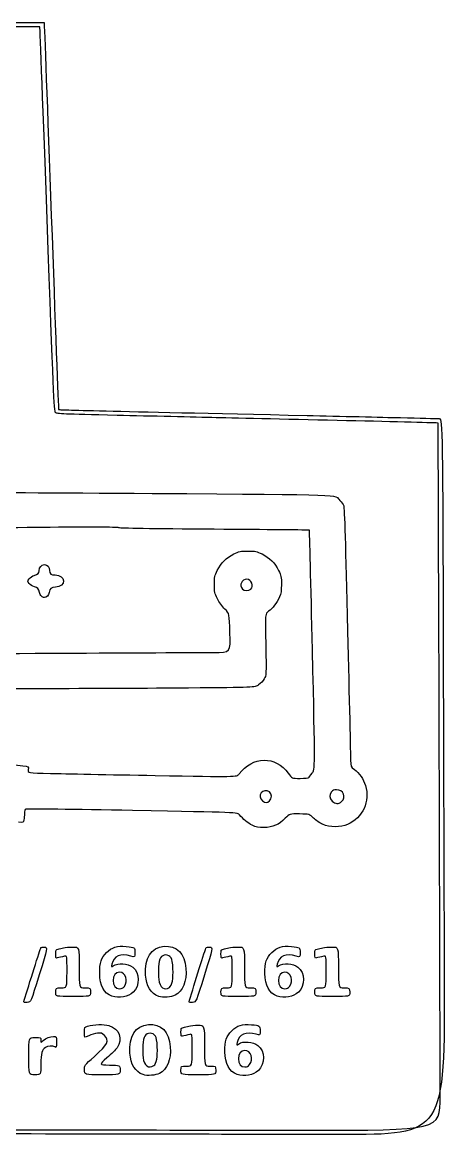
# Model space of a CAD drawing. Extents: x 9.7 to 52.6, y 5.3 to 46.
# Drawn here: x 37.19 to 52.61, y 5.26 to 45.9 of the extents above; entities that cross this region are included whole.
import ezdxf

# ---------------------------------------------------------------- set-up
doc = ezdxf.new("R2010")
doc.units = 0
doc.layers.add('Layer_1', color=7, linetype='CONTINUOUS')

msp = doc.modelspace()

# ---------------------------------------------------------------- linework, layer by layer
at = {"layer": 'Layer_1', "color": 7}
for points in [[(37.888075, 24.9348)], [(48.843033, 17.434545)], [(40.915579, 10.681118)], [(42.558529, 10.64463)], [(46.948078, 10.681118)], [(37.26432, 10.175033)], [(38.409636, 10.470383)], [(40.461864, 10.326503)], [(42.172008, 10.31661)], [(43.296819, 10.175033)], [(44.442136, 10.470383)], [(46.494366, 10.326503)], [(47.871136, 10.470383)], [(37.425386, 8.136832)], [(41.987029, 7.786988)], [(45.487578, 7.823475)], [(39.457383, 7.62678)], [(41.600508, 7.458967)], [(42.981636, 7.61295)], [(45.033867, 7.46886)], [(52.442914, 6.652478)]]:
    msp.add_lwpolyline(points, close=True, dxfattribs=at)
for points in [[(45.527072, 25.191735), (45.527072, 25.191465)], [(46.214171, 17.456978), (46.214145, 17.456662)]]:
    msp.add_lwpolyline(points, dxfattribs=at)
for points in [[(37.828769, 45.732885), (37.819289, 45.742335), (33.177646, 45.734385), (27.514017, 45.71511)], [(27.632008, 45.86967), (33.320165, 45.889095), (37.97896, 45.900195), (37.984886, 45.89427)], [(38.097537, 38.705475), (37.959199, 42.561068), (37.838254, 45.723398), (37.828769, 45.732885)], [(37.984886, 45.89427), (37.990811, 45.88827), (38.109778, 42.707092), (38.249256, 38.824815)], [(38.403159, 31.642065), (38.354094, 31.690365), (38.325666, 32.347312), (38.097537, 38.705475)], [(38.249256, 38.824815), (38.388734, 34.942537), (38.507872, 31.761112), (38.514006, 31.754985)], [(38.514006, 31.754985), (38.527986, 31.74096), (40.099421, 31.70316), (47.585384, 31.53657)], [(40.648008, 31.539), (38.682433, 31.5837), (38.451697, 31.594275), (38.403159, 31.642065)], [(44.267508, 31.45578), (43.481695, 31.474155), (41.85292, 31.51158), (40.648008, 31.539)], [(49.025204, 31.346693), (47.194283, 31.388317), (45.05332, 31.43742), (44.267508, 31.45578)], [(47.585384, 31.53657), (48.781565, 31.509945), (50.317471, 31.47417), (50.998509, 31.45698)], [(52.36565, 31.259505), (52.35935, 31.265505), (50.856125, 31.30503), (49.025204, 31.346693)], [(50.998509, 31.45698), (51.679547, 31.439805), (52.30285, 31.425705), (52.383629, 31.42563)], [(52.383629, 31.42563), (52.5305, 31.425442), (52.5305, 31.425442), (52.550348, 24.242017)], [(52.442915, 6.6525), (52.442311, 10.010347), (52.375632, 31.249523), (52.36565, 31.259505)], [(35.327282, 28.717102), (35.372372, 28.728427), (38.345339, 28.716487), (41.933883, 28.690477)], [(41.933883, 28.690477), (49.145093, 28.638277), (48.571205, 28.659502), (48.781999, 28.436797)], [(48.781999, 28.436797), (48.83768, 28.377997), (48.900195, 28.286962), (48.920925, 28.234575)], [(48.920925, 28.234575), (48.94746, 28.167525), (48.98991, 26.814757), (49.0644, 23.662575)], [(38.206926, 27.44922), (35.686464, 27.432795), (35.686464, 27.432795), (34.8847, 26.906302)], [(40.727387, 27.43362), (40.727387, 27.454995), (39.891328, 27.46017), (38.206926, 27.44922)], [(44.196074, 27.378195), (41.900438, 27.393645), (40.727387, 27.412395), (40.727387, 27.43362)], [(47.672645, 27.347595), (47.668295, 27.351345), (46.103852, 27.365295), (44.196074, 27.378195)], [(47.780989, 22.972552), (47.725737, 25.374862), (47.676982, 27.343627), (47.672645, 27.347595)], [(44.308685, 25.876792), (44.441657, 26.14689), (44.640692, 26.345933), (44.910795, 26.4789)], [(44.910795, 26.4789), (45.106274, 26.575132), (45.14786, 26.583577), (45.426383, 26.583577)], [(45.426383, 26.583577), (45.704907, 26.583577), (45.746493, 26.575103), (45.941972, 26.4789)], [(45.941972, 26.4789), (46.212075, 26.345933), (46.411109, 26.14689), (46.544082, 25.876792)], [(37.806385, 25.863982), (37.806385, 25.992615), (37.889146, 26.09142), (37.996885, 26.09142)], [(37.996885, 26.09142), (38.10327, 26.09142), (38.187385, 25.992975), (38.187385, 25.86846)], [(37.446372, 25.575412), (37.4822, 25.623413), (37.559995, 25.676978), (37.619258, 25.694475)], [(37.619258, 25.694475), (37.776613, 25.740975), (37.806385, 25.7679), (37.806385, 25.863982)], [(38.187385, 25.86846), (38.187385, 25.752892), (38.243402, 25.71042), (38.395828, 25.71042)], [(38.395828, 25.71042), (38.564476, 25.71042), (38.695384, 25.614442), (38.695384, 25.49079)], [(44.204009, 25.361205), (44.204009, 25.639725), (44.212454, 25.681312), (44.308685, 25.876792)], [(46.544082, 25.876792), (46.640545, 25.680847), (46.648698, 25.640445), (46.647983, 25.361873)], [(37.446372, 25.400933), (37.381235, 25.488172), (37.381235, 25.488172), (37.446372, 25.575412)], [(37.633125, 25.279568), (37.565535, 25.298543), (37.482572, 25.352467), (37.446372, 25.400933)], [(37.820417, 25.069703), (37.791114, 25.209683), (37.760679, 25.243778), (37.633125, 25.279568)], [(38.402347, 25.266555), (38.235976, 25.249455), (38.205502, 25.22328), (38.173353, 25.069703)], [(38.695384, 25.49079), (38.695384, 25.3656), (38.591309, 25.285957), (38.402347, 25.266555)], [(44.309752, 24.843442), (44.212321, 25.041352), (44.204009, 25.082062), (44.204009, 25.361205)], [(45.385823, 25.551675), (45.200625, 25.551675), (45.101565, 25.333297), (45.22493, 25.196985)], [(45.22493, 25.196985), (45.290405, 25.12461), (45.450005, 25.121723), (45.527072, 25.191735)], [(45.527072, 25.191465), (45.65078, 25.303425), (45.553435, 25.551675), (45.385823, 25.551675)], [(46.647983, 25.361873), (46.647349, 25.119968), (46.633388, 25.029315), (46.578031, 24.908085)], [(37.888074, 24.93477), (37.860661, 24.96222), (37.830211, 25.022903), (37.820417, 25.069703)], [(37.996885, 24.884925), (37.964455, 24.884925), (37.91549, 24.90735), (37.888075, 24.9348)], [(38.173353, 25.069703), (38.151378, 24.964725), (38.075163, 24.884925), (37.996885, 24.884925)], [(44.583186, 24.46311), (44.484932, 24.5601), (44.371709, 24.717592), (44.309752, 24.843442)], [(46.578031, 24.908085), (46.477358, 24.687623), (46.324171, 24.48693), (46.180645, 24.387465)], [(44.770505, 23.591137), (44.750877, 24.297577), (44.750877, 24.297577), (44.583186, 24.46311)], [(46.180645, 24.387465), (46.054985, 24.300383), (46.054985, 24.300383), (46.075835, 23.171857)], [(52.550348, 24.242017), (52.561268, 20.291122), (52.579103, 14.404672), (52.589978, 11.161012)], [(44.179571, 22.88166), (44.790136, 22.88466), (44.790136, 22.88466), (44.770505, 23.591137)], [(49.0644, 23.662575), (49.122585, 21.200362), (49.171353, 19.078672), (49.172775, 18.9477)], [(46.075835, 23.171857), (46.096685, 22.043325), (46.096685, 22.043325), (46.0232, 21.917647)], [(34.472633, 22.777177), (34.577714, 22.831478), (34.82811, 22.835827), (39.076383, 22.85661)], [(39.076383, 22.85661), (41.547327, 22.868685), (43.843763, 22.879935), (44.179571, 22.88166)], [(47.765164, 18.468862), (47.881449, 18.604717), (47.881449, 18.604717), (47.780989, 22.972552)], [(37.933099, 21.555293), (35.02769, 21.551542), (35.02769, 21.551542), (34.362688, 20.88567)], [(43.256762, 21.579068), (41.926723, 21.568193), (39.531073, 21.557468), (37.933099, 21.555293)], [(45.812367, 21.6954), (45.675016, 21.59883), (45.675016, 21.59883), (43.256762, 21.579068)], [(46.0232, 21.917647), (45.982783, 21.848498), (45.88791, 21.748515), (45.812367, 21.6954)], [(35.445553, 19.191315), (36.009076, 18.967725), (36.70349, 18.789533), (37.21075, 18.73836)], [(45.105762, 18.44148), (45.597331, 19.09971), (46.44044, 19.111837), (46.89504, 18.467205)], [(37.21075, 18.73836), (37.424742, 18.71676), (37.424742, 18.71676), (37.405957, 18.599295)], [(49.172775, 18.9477), (49.175325, 18.709575), (49.175325, 18.709575), (49.315266, 18.60669)], [(37.405957, 18.599295), (37.38717, 18.481822), (37.38717, 18.481822), (38.223841, 18.462255)], [(38.223841, 18.462255), (38.684008, 18.45153), (40.402315, 18.41778), (42.0423, 18.387405)], [(42.0423, 18.387405), (45.024091, 18.33213), (45.024091, 18.33213), (45.105762, 18.44148)], [(46.89504, 18.467205), (47.026383, 18.280957), (47.026383, 18.280957), (47.337634, 18.280957)], [(47.337634, 18.280957), (47.508821, 18.280957), (47.648883, 18.292657), (47.648883, 18.306982)], [(47.648883, 18.306982), (47.648883, 18.321307), (47.70121, 18.394147), (47.765164, 18.468862)], [(49.315266, 18.60669), (49.494698, 18.474735), (49.643231, 18.257812), (49.717453, 18.019335)], [(46.213095, 17.787), (45.981821, 17.948985), (45.732968, 17.632035), (45.954568, 17.457728)], [(49.717453, 18.019335), (49.89525, 17.448075), (49.616485, 16.8456), (49.056345, 16.59054)], [(46.214145, 17.456662), (46.30917, 17.545185), (46.308599, 17.720085), (46.213095, 17.787)], [(48.476688, 17.784533), (48.385499, 17.668605), (48.394139, 17.562548), (48.503696, 17.452995)], [(48.661655, 17.868188), (48.570738, 17.868188), (48.526895, 17.848388), (48.476688, 17.784533)], [(48.843029, 17.434538), (49.022055, 17.588527), (48.905084, 17.868188), (48.661655, 17.868188)], [(37.317621, 17.159497), (37.281478, 17.145622), (37.266636, 17.099198), (37.266636, 17.000025)], [(41.214934, 17.107072), (39.099454, 17.146672), (37.345663, 17.170222), (37.317621, 17.159497)], [(45.123387, 16.951575), (45.061257, 17.035087), (45.061257, 17.035087), (41.214934, 17.107072)], [(45.954568, 17.457728), (46.059889, 17.374883), (46.1261, 17.374605), (46.214171, 17.456978)], [(48.503696, 17.452995), (48.616478, 17.34021), (48.726422, 17.334233), (48.843033, 17.434545)], [(37.246828, 16.76109), (37.227021, 16.66206), (37.227021, 16.66206), (37.048391, 16.68192)], [(37.266636, 17.000025), (37.266636, 16.923082), (37.257726, 16.815562), (37.246828, 16.76109)], [(45.585133, 16.569015), (45.412381, 16.650052), (45.24376, 16.789747), (45.123387, 16.951575)], [(46.790659, 16.8225), (46.562776, 16.584825), (46.33642, 16.487107), (46.013758, 16.487107)], [(47.310355, 16.981297), (46.948053, 16.986547), (46.948053, 16.986547), (46.790659, 16.8225)], [(47.824096, 16.830832), (47.672654, 16.975942), (47.672654, 16.975942), (47.310355, 16.981297)], [(48.153524, 16.602765), (48.055633, 16.648365), (47.907391, 16.751025), (47.824096, 16.830832)], [(46.013758, 16.487107), (45.807018, 16.487107), (45.727265, 16.502332), (45.585133, 16.569015)], [(49.056345, 16.59054), (48.822805, 16.484197), (48.39551, 16.489995), (48.153524, 16.602765)], [(37.26432, 10.17501), (37.423607, 10.720523), (37.85083, 12.079793), (37.869288, 12.099788)], [(38.005061, 12.115688), (38.116858, 12.105563), (38.116858, 12.105563), (37.809281, 11.10546)], [(37.869288, 12.099788), (37.882473, 12.114113), (37.943576, 12.121238), (38.005061, 12.115688)], [(38.409636, 11.864633), (38.409636, 12.013583), (38.415786, 12.026303), (38.496949, 12.044483)], [(38.465196, 11.719845), (38.417571, 11.70657), (38.409636, 11.727345), (38.409636, 11.864633)], [(38.735071, 11.785695), (38.621682, 11.76042), (38.534231, 11.73912), (38.465196, 11.719845)], [(38.496949, 12.044483), (38.544971, 12.055208), (38.634268, 12.076883), (38.695386, 12.092558)], [(38.695386, 12.092558), (38.756504, 12.108233), (38.910096, 12.121133), (39.036699, 12.121208)], [(38.822384, 11.217143), (38.822384, 11.805128), (38.822384, 11.805128), (38.735071, 11.785695)], [(39.036699, 12.121208), (39.266886, 12.121388), (39.266886, 12.121388), (39.266886, 11.375258)], [(40.014835, 11.153085), (40.012285, 11.552175), (40.06693, 11.71845), (40.266298, 11.918205)], [(40.266298, 11.918205), (40.462417, 12.114705), (40.648293, 12.172635), (40.982903, 12.141533)], [(41.150962, 11.791193), (40.779574, 11.902965), (40.524733, 11.792693), (40.458538, 11.491148)], [(40.982903, 12.141533), (41.295445, 12.112508), (41.298884, 12.110033), (41.298884, 11.914793)], [(41.298884, 11.914793), (41.298884, 11.746673), (41.298884, 11.746673), (41.150962, 11.791193)], [(41.688925, 11.0958), (41.646438, 11.717355), (41.897399, 12.108023), (42.364026, 12.146715)], [(42.621032, 11.72214), (42.525766, 11.867535), (42.326341, 11.86767), (42.231164, 11.722455)], [(42.364026, 12.146715), (42.825683, 12.18504), (43.125937, 11.880878), (43.163091, 11.337368)], [(43.296819, 10.17501), (43.456106, 10.720523), (43.88333, 12.079793), (43.901789, 12.099788)], [(44.037562, 12.115688), (44.149357, 12.105563), (44.149357, 12.105563), (43.841782, 11.10546)], [(43.901789, 12.099788), (43.914974, 12.114113), (43.976077, 12.121238), (44.037562, 12.115688)], [(44.442136, 11.864633), (44.442136, 12.013583), (44.448286, 12.026303), (44.529448, 12.044483)], [(44.497696, 11.719845), (44.450071, 11.70657), (44.442136, 11.727345), (44.442136, 11.864633)], [(44.767571, 11.785695), (44.654182, 11.76042), (44.56673, 11.73912), (44.497696, 11.719845)], [(44.529448, 12.044483), (44.57747, 12.055208), (44.666767, 12.076883), (44.727886, 12.092558)], [(44.727886, 12.092558), (44.789003, 12.108233), (44.942595, 12.121133), (45.069198, 12.121208)], [(44.854883, 11.217143), (44.854883, 11.805128), (44.854883, 11.805128), (44.767571, 11.785695)], [(45.069198, 12.121208), (45.299386, 12.121523), (45.299386, 12.121523), (45.299386, 11.375258)], [(46.047334, 11.153085), (46.044784, 11.552175), (46.099436, 11.71845), (46.298797, 11.918205)], [(46.298797, 11.918205), (46.494917, 12.114705), (46.680794, 12.172635), (47.015404, 12.141533)], [(47.183463, 11.791193), (46.812074, 11.902965), (46.557232, 11.792693), (46.491037, 11.491148)], [(47.015404, 12.141533), (47.327945, 12.112508), (47.331383, 12.110033), (47.331383, 11.914793)], [(47.331383, 11.914793), (47.331383, 11.746673), (47.331383, 11.746673), (47.183463, 11.791193)], [(47.871136, 11.864633), (47.871136, 12.013583), (47.877286, 12.026303), (47.958448, 12.044483)], [(47.926696, 11.719845), (47.879071, 11.70657), (47.871136, 11.727345), (47.871136, 11.864633)], [(48.196571, 11.785695), (48.083182, 11.76042), (47.99573, 11.73912), (47.926696, 11.719845)], [(47.958448, 12.044483), (48.00647, 12.055208), (48.095767, 12.076883), (48.156886, 12.092558)], [(48.156886, 12.092558), (48.218003, 12.108233), (48.371595, 12.121133), (48.498198, 12.121208)], [(48.283883, 11.217143), (48.283883, 11.805128), (48.283883, 11.805128), (48.196571, 11.785695)], [(48.498198, 12.121208), (48.728386, 12.121523), (48.728386, 12.121523), (48.728386, 11.375258)], [(40.458538, 11.491148), (40.435363, 11.385638), (40.435363, 11.385638), (40.511998, 11.435873)], [(40.511998, 11.435873), (40.689843, 11.5524), (41.038888, 11.527635), (41.219351, 11.385698)], [(41.219351, 11.385698), (41.482111, 11.179013), (41.490322, 10.710368), (41.235439, 10.467225)], [(42.231164, 11.722455), (42.170782, 11.63031), (42.137543, 11.19573), (42.170617, 10.93098)], [(42.688997, 11.329508), (42.678549, 11.546543), (42.657886, 11.66589), (42.621032, 11.72214)], [(46.491037, 11.491148), (46.467862, 11.385638), (46.467862, 11.385638), (46.544497, 11.435873)], [(46.544497, 11.435873), (46.722341, 11.5524), (47.071388, 11.527635), (47.251852, 11.385698)], [(47.251852, 11.385698), (47.514612, 11.179013), (47.522822, 10.710368), (47.267939, 10.467225)], [(37.809281, 11.10546), (37.501704, 10.105335), (37.501704, 10.105335), (37.37001, 10.095653)], [(38.616008, 10.629165), (38.822384, 10.629165), (38.822384, 10.629165), (38.822384, 11.217143)], [(39.266886, 11.375258), (39.266886, 10.629135), (39.266886, 10.629135), (39.473261, 10.629135)], [(40.461866, 10.326465), (40.169648, 10.43064), (40.017657, 10.711695), (40.014835, 11.153085)], [(40.743258, 11.20071), (40.599401, 11.20071), (40.505133, 11.081303), (40.505133, 10.899083)], [(40.915579, 10.681118), (41.066958, 10.873568), (40.958464, 11.20071), (40.743258, 11.20071)], [(42.172008, 10.316595), (41.884982, 10.421963), (41.716399, 10.69389), (41.688925, 11.0958)], [(42.558532, 10.644585), (42.658876, 10.71486), (42.706545, 10.965113), (42.688997, 11.329508)], [(43.163091, 11.337368), (43.194794, 10.87353), (43.046949, 10.501313), (42.775903, 10.362585)], [(43.841782, 11.10546), (43.534204, 10.105335), (43.534204, 10.105335), (43.402511, 10.095653)], [(44.648508, 10.629165), (44.854883, 10.629165), (44.854883, 10.629165), (44.854883, 11.217143)], [(45.299386, 11.375258), (45.299386, 10.629135), (45.299386, 10.629135), (45.50576, 10.629135)], [(46.494367, 10.326465), (46.202146, 10.43064), (46.050157, 10.711695), (46.047334, 11.153085)], [(46.775758, 11.20071), (46.631902, 11.20071), (46.537633, 11.081303), (46.537633, 10.899083)], [(46.948078, 10.681118), (47.099459, 10.873568), (46.990963, 11.20071), (46.775758, 11.20071)], [(48.077508, 10.629165), (48.283883, 10.629165), (48.283883, 10.629165), (48.283883, 11.217143)], [(48.728386, 11.375258), (48.728386, 10.629135), (48.728386, 10.629135), (48.93476, 10.629135)], [(52.589978, 11.161012), (52.609755, 5.263455), (52.609755, 5.263455), (48.756134, 5.269867)], [(38.409633, 10.470413), (38.409633, 10.629165), (38.409633, 10.629165), (38.616008, 10.629165)], [(39.473261, 10.629135), (39.679637, 10.629135), (39.679637, 10.629135), (39.679637, 10.470383)], [(40.505133, 10.899083), (40.505133, 10.716863), (40.599401, 10.597463), (40.743258, 10.597463)], [(40.743258, 10.597463), (40.820513, 10.597463), (40.867852, 10.620413), (40.915579, 10.681118)], [(42.170617, 10.93098), (42.206062, 10.647285), (42.379516, 10.519245), (42.558529, 10.64463)], [(44.442133, 10.470413), (44.442133, 10.629165), (44.442133, 10.629165), (44.648508, 10.629165)], [(45.50576, 10.629135), (45.712136, 10.629135), (45.712136, 10.629135), (45.712136, 10.470383)], [(46.537633, 10.899083), (46.537633, 10.716863), (46.631902, 10.597463), (46.775758, 10.597463)], [(46.775758, 10.597463), (46.853012, 10.597463), (46.900351, 10.620413), (46.948078, 10.681118)], [(47.871133, 10.470413), (47.871133, 10.629165), (47.871133, 10.629165), (48.077508, 10.629165)], [(48.93476, 10.629135), (49.141135, 10.629135), (49.141135, 10.629135), (49.141135, 10.470383)], [(37.37001, 10.095653), (37.239371, 10.086053), (37.238525, 10.086653), (37.26432, 10.175033)], [(39.044636, 10.311638), (38.409636, 10.311638), (38.409636, 10.311638), (38.409636, 10.470383)], [(39.679637, 10.470383), (39.679637, 10.311638), (39.679637, 10.311638), (39.044636, 10.311638)], [(41.235439, 10.467225), (41.050922, 10.291208), (40.726448, 10.232183), (40.461864, 10.326503)], [(42.775903, 10.362585), (42.629808, 10.28781), (42.315598, 10.263885), (42.172008, 10.31661)], [(43.402511, 10.095653), (43.27187, 10.086053), (43.271025, 10.086653), (43.296819, 10.175033)], [(45.077135, 10.311638), (44.442136, 10.311638), (44.442136, 10.311638), (44.442136, 10.470383)], [(45.712136, 10.470383), (45.712136, 10.311638), (45.712136, 10.311638), (45.077135, 10.311638)], [(47.267939, 10.467225), (47.083424, 10.291208), (46.758948, 10.232183), (46.494366, 10.326503)], [(48.506135, 10.311638), (47.871136, 10.311638), (47.871136, 10.311638), (47.871136, 10.470383)], [(49.141135, 10.470383), (49.141135, 10.311638), (49.141135, 10.311638), (48.506135, 10.311638)], [(39.457383, 8.99745), (39.457383, 9.197475), (39.457383, 9.197475), (39.576446, 9.231368)], [(39.617678, 8.876753), (39.457383, 8.797418), (39.457383, 8.797418), (39.457383, 8.99745)], [(39.576446, 9.231368), (39.81071, 9.298043), (40.162308, 9.307575), (40.352219, 9.252368)], [(39.933722, 8.971043), (39.84806, 8.962793), (39.705841, 8.920343), (39.617678, 8.876753)], [(40.186176, 8.8893), (40.09867, 8.97681), (40.07465, 8.984588), (39.933722, 8.971043)], [(40.352219, 9.252368), (40.736597, 9.140625), (40.873166, 8.76336), (40.647248, 8.437365)], [(41.117427, 8.238157), (41.074939, 8.859713), (41.3259, 9.25038), (41.792526, 9.289073)], [(42.049532, 8.864497), (41.954266, 9.009892), (41.754841, 9.010027), (41.659664, 8.864812)], [(41.792526, 9.289073), (42.254183, 9.327398), (42.554437, 9.023235), (42.591591, 8.479725)], [(42.981636, 9.0072), (42.981636, 9.15615), (42.987786, 9.16887), (43.068949, 9.18705)], [(43.037196, 8.862413), (42.989571, 8.849138), (42.981636, 8.869912), (42.981636, 9.0072)], [(43.068949, 9.18705), (43.116971, 9.197775), (43.206268, 9.21945), (43.267386, 9.235125)], [(43.267386, 9.235125), (43.328504, 9.2508), (43.482095, 9.2637), (43.608699, 9.263775)], [(43.394384, 8.35971), (43.394384, 8.947695), (43.394384, 8.947695), (43.307071, 8.928263)], [(43.608699, 9.263775), (43.838886, 9.26409), (43.838886, 9.26409), (43.838886, 8.517825)], [(44.586834, 8.295443), (44.584284, 8.694533), (44.638937, 8.860808), (44.838297, 9.060563)], [(44.838297, 9.060563), (45.034417, 9.257063), (45.220294, 9.314993), (45.554904, 9.28389)], [(45.722963, 8.93355), (45.351574, 9.045322), (45.096733, 8.93505), (45.030537, 8.633505)], [(45.554904, 9.28389), (45.867445, 9.254865), (45.870884, 9.25239), (45.870884, 9.05715)], [(45.870884, 9.05715), (45.870884, 8.88903), (45.870884, 8.88903), (45.722963, 8.93355)], [(37.425383, 8.136832), (37.425383, 8.81946), (37.425383, 8.81946), (37.647633, 8.81946)], [(37.647633, 8.81946), (37.869884, 8.81946), (37.869884, 8.81946), (37.869884, 8.71827)], [(37.869884, 8.71827), (37.869884, 8.61708), (37.869884, 8.61708), (37.957196, 8.700345)], [(37.957196, 8.700345), (38.063186, 8.80146), (38.186845, 8.851177), (38.332325, 8.851177)], [(38.332325, 8.851177), (38.441384, 8.851177), (38.441384, 8.851177), (38.441384, 8.64369)], [(38.441384, 8.64369), (38.441384, 8.448382), (38.437784, 8.438122), (38.379974, 8.46906)], [(39.825569, 8.126408), (40.31718, 8.563088), (40.379836, 8.695643), (40.186176, 8.8893)], [(41.659664, 8.864812), (41.599282, 8.772668), (41.566043, 8.338088), (41.599117, 8.073338)], [(42.117497, 8.471865), (42.107049, 8.6889), (42.086387, 8.808247), (42.049532, 8.864497)], [(43.307071, 8.928263), (43.193682, 8.902987), (43.10623, 8.881688), (43.037196, 8.862413)], [(45.030537, 8.633505), (45.007362, 8.527995), (45.007362, 8.527995), (45.083997, 8.57823)], [(45.083997, 8.57823), (45.261842, 8.694758), (45.610888, 8.669993), (45.791352, 8.528055)], [(37.647636, 7.454212), (37.425386, 7.454212), (37.425386, 7.454212), (37.425386, 8.136832)], [(38.03552, 8.45241), (37.899968, 8.35746), (37.869887, 8.245657), (37.869887, 7.836787)], [(38.379974, 8.46906), (38.289569, 8.517435), (38.116445, 8.509035), (38.03552, 8.45241)], [(40.647248, 8.437365), (40.603876, 8.37474), (40.437066, 8.210108), (40.276564, 8.071448)], [(41.600508, 7.458953), (41.313482, 7.56432), (41.1449, 7.836248), (41.117427, 8.238157)], [(41.987033, 7.786943), (42.087376, 7.857217), (42.135045, 8.10747), (42.117497, 8.471865)], [(42.591591, 8.479725), (42.623294, 8.015888), (42.475449, 7.64367), (42.204403, 7.504943)], [(43.188008, 7.771733), (43.394384, 7.771733), (43.394384, 7.771733), (43.394384, 8.35971)], [(43.838886, 8.517825), (43.838886, 7.771703), (43.838886, 7.771703), (44.045261, 7.771703)], [(45.033868, 7.468823), (44.741647, 7.572997), (44.589656, 7.854053), (44.586834, 8.295443)], [(45.315258, 8.343068), (45.171402, 8.343068), (45.077133, 8.22366), (45.077133, 8.04144)], [(45.487578, 7.823475), (45.638959, 8.015925), (45.530463, 8.343068), (45.315258, 8.343068)], [(45.791352, 8.528055), (46.054112, 8.32137), (46.062323, 7.852725), (45.80744, 7.609583)], [(37.869887, 7.836787), (37.869887, 7.454212), (37.869887, 7.454212), (37.647636, 7.454212)], [(39.457383, 7.62678), (39.457383, 7.799355), (39.457383, 7.799355), (39.825569, 8.126408)], [(40.276564, 8.071448), (39.984743, 7.819335), (39.984743, 7.819335), (40.371938, 7.810418)], [(40.371938, 7.810418), (40.759133, 7.801492), (40.759133, 7.801492), (40.759133, 7.62786)], [(41.599117, 8.073338), (41.634562, 7.789643), (41.808017, 7.661603), (41.987029, 7.786988)], [(42.981633, 7.61298), (42.981633, 7.771733), (42.981633, 7.771733), (43.188008, 7.771733)], [(44.045261, 7.771703), (44.251637, 7.771703), (44.251637, 7.771703), (44.251637, 7.61295)], [(45.077133, 8.04144), (45.077133, 7.85922), (45.171402, 7.73982), (45.315258, 7.73982)], [(45.315258, 7.73982), (45.392513, 7.73982), (45.439852, 7.76277), (45.487578, 7.823475)], [(40.108259, 7.454213), (39.457383, 7.454213), (39.457383, 7.454213), (39.457383, 7.62678)], [(40.759133, 7.62786), (40.759133, 7.454213), (40.759133, 7.454213), (40.108259, 7.454213)], [(42.204403, 7.504943), (42.058308, 7.430168), (41.744098, 7.406243), (41.600508, 7.458967)], [(43.616636, 7.454205), (42.981636, 7.454205), (42.981636, 7.454205), (42.981636, 7.61295)], [(44.251637, 7.61295), (44.251637, 7.454205), (44.251637, 7.454205), (43.616636, 7.454205)], [(45.80744, 7.609583), (45.622925, 7.433565), (45.298449, 7.37454), (45.033867, 7.46886)], [(47.513946, 5.428583), (52.443133, 5.421833), (52.443133, 5.421833), (52.442914, 6.652478)], [(32.583508, 5.455658), (38.084196, 5.444258), (44.802892, 5.432108), (47.513946, 5.428583)], [(48.756134, 5.269867), (46.63664, 5.273617), (40.401947, 5.285618), (34.901259, 5.296942)]]:
    msp.add_open_spline(points, degree=3, dxfattribs=at)

doc.saveas('drawing.dxf')
